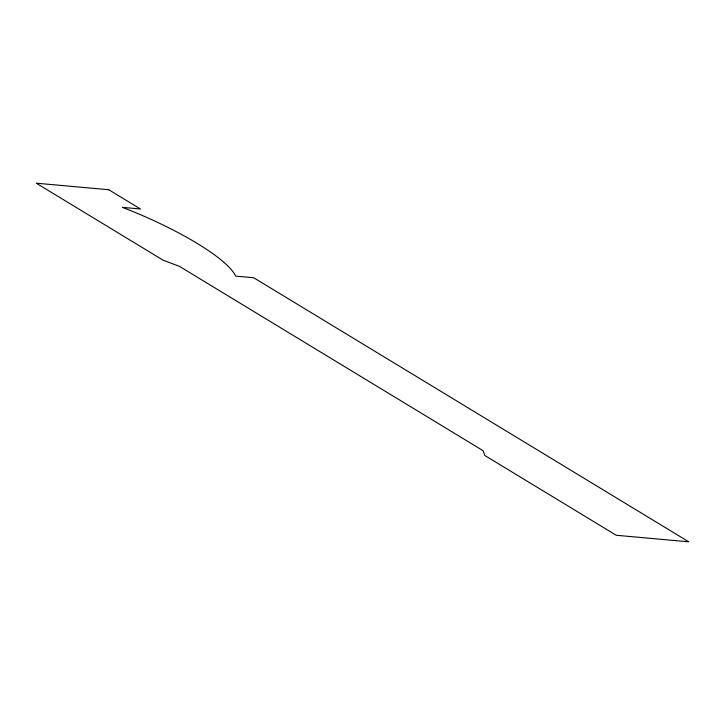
<?xml version="1.0" encoding="UTF-8"?>
<svg xmlns="http://www.w3.org/2000/svg" width="725" height="725" viewBox="0 0 725 725"><rect width="100%" height="100%" fill="white"/><g stroke="black" fill="none" stroke-linecap="round" stroke-linejoin="round"><path stroke-width="1.09" d="M108.75 189.733L36.25 183.189L163.125 260.202L179.438 266.356L483.031 450.651L484.844 455.499L616.25 535.268L688.75 541.811L253.75 277.757L235.625 276.116A113.943 24.469 23.2 0 0 122.344 207.35L140.469 208.99L108.75 189.733"/></g></svg>
